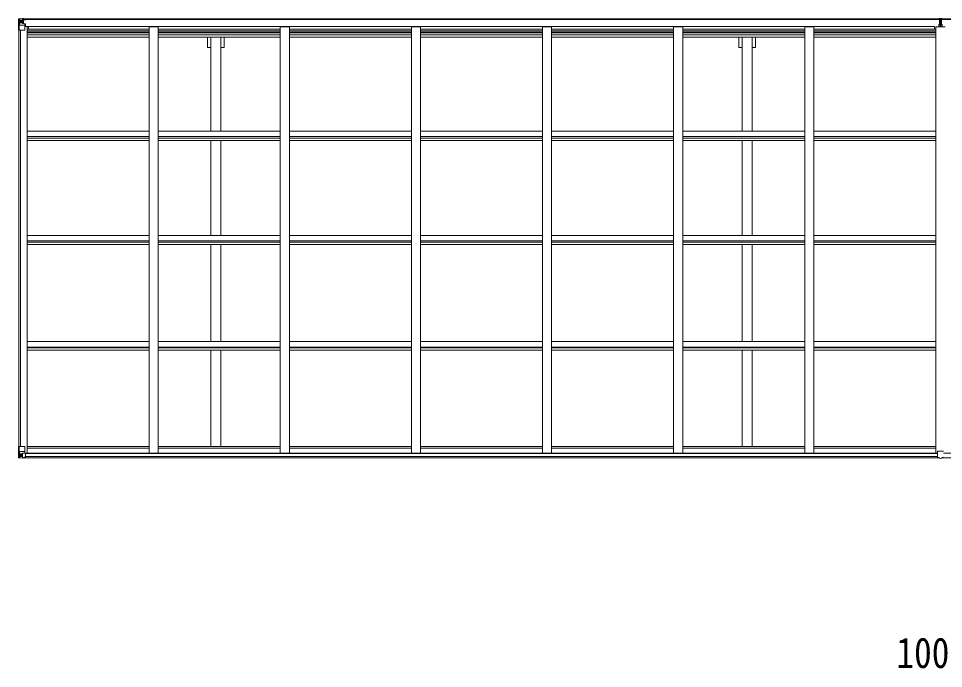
# Model space of a CAD drawing. Units: millimetres at full size; details may follow other scales. Extents: x -9783 to 9892, y -6828 to 6752.
# Drawn here: x -2979 to 2072, y 768 to 4319 of the extents above; entities that cross this region are included whole.
import ezdxf
from ezdxf.enums import TextEntityAlignment as Align

# ---------------------------------------------------------------- set-up
doc = ezdxf.new("R2010")
doc.units = ezdxf.units.MM
doc.header["$LTSCALE"] = 35
for name, color, linetype, lineweight in [('0-1_本体', 4, 'Continuous', 9), ('0-2_部品', 7, 'Continuous', 9), ('0-7_SHAPE', 3, 'Continuous', 9), ('0-A_寸法', 6, 'Continuous', 9)]:
    doc.layers.add(name, color=color, linetype=linetype, lineweight=lineweight)
doc.styles.add('ＭＳ ゴシック', font='')
doc.styles.get('ＭＳ ゴシック').set_extended_font_data('MS Gothic')

msp = doc.modelspace()

# ---------------------------------------------------------------- linework, layer by layer
at = {"layer": '0-1_本体'}
for p, q in [((-2955.15, 4316.31), (2048.85, 4316.31)), ((-2955.15, 4314.25), (2048.85, 4314.25)), ((7065.85, 4316.31), (2061.85, 4316.31)), ((7065.85, 4314.25), (2061.85, 4314.25)), ((-2976.65, 1980.45), (-2976.65, 4255.54)), ((-2967.65, 1980.45), (-2967.65, 4255.54)), ((-2966.95, 1980.45), (-2966.95, 4255.54)), ((-2944.65, 4274.62), (-2931.65, 4274.62)), ((-2931.65, 1944.1), (-2931.65, 4274.62)), ((-2931.65, 4260.97), (-2265.65, 4260.97)), ((-2931.65, 4251.61), (-2265.65, 4251.61)), ((-2931.65, 4244.53), (-2265.65, 4244.53)), ((-2924.15, 4276.05), (2022.85, 4276.05)), ((-2924.15, 4260.97), (-2924.15, 4276.05)), ((-2265.65, 4274.21), (-2215.65, 4274.21)), ((-2265.65, 1944.1), (-2265.65, 4274.21)), ((-2215.65, 1944.1), (-2215.65, 4274.21)), ((-2215.65, 4260.97), (-1549.65, 4260.97)), ((-2215.65, 4251.61), (-1549.65, 4251.61)), ((-2215.65, 4244.53), (-1549.65, 4244.53)), ((-1549.65, 4274.21), (-1499.65, 4274.21)), ((-1549.65, 1944.1), (-1549.65, 4274.21)), ((-1499.65, 1944.1), (-1499.65, 4274.21)), ((-1499.65, 4260.97), (-833.65, 4260.97)), ((-1499.65, 4251.61), (-833.65, 4251.61)), ((-1499.65, 4244.53), (-833.65, 4244.53)), ((-833.65, 4274.21), (-783.65, 4274.21)), ((-833.65, 1944.1), (-833.65, 4274.21)), ((-783.65, 1944.1), (-783.65, 4274.21)), ((-783.65, 4260.97), (-117.65, 4260.97)), ((-783.65, 4251.61), (-117.65, 4251.61)), ((-783.65, 4244.53), (-117.65, 4244.53)), ((-117.65, 4274.21), (-67.65, 4274.21)), ((-117.65, 1944.1), (-117.65, 4274.21)), ((-67.65, 1944.1), (-67.65, 4274.21)), ((-67.65, 4260.97), (598.35, 4260.97)), ((-67.65, 4251.61), (598.35, 4251.61)), ((-67.65, 4244.53), (598.35, 4244.53)), ((598.35, 4274.21), (648.35, 4274.21)), ((598.35, 1944.1), (598.35, 4274.21)), ((648.35, 1944.1), (648.35, 4274.21)), ((648.35, 4260.97), (1314.35, 4260.97)), ((648.35, 4251.61), (1314.35, 4251.61)), ((648.35, 4244.53), (1314.35, 4244.53)), ((1314.35, 4274.21), (1364.35, 4274.21)), ((1314.35, 1944.1), (1314.35, 4274.21)), ((1364.35, 1944.1), (1364.35, 4274.21)), ((1364.35, 4260.97), (2030.35, 4260.97)), ((1364.35, 4251.61), (2030.35, 4251.61)), ((1364.35, 4244.53), (2030.35, 4244.53)), ((2022.85, 4276.05), (2022.85, 4260.97)), ((2030.35, 4274.21), (2080.35, 4274.21)), ((2030.35, 1944.1), (2030.35, 4274.21)), ((-2931.65, 4240.75), (-2265.65, 4240.75)), ((-2931.65, 4229.4), (-2265.65, 4229.4)), ((-2931.65, 4216.58), (-2265.65, 4216.58)), ((-2215.65, 4240.75), (-1549.65, 4240.75)), ((-2215.65, 4229.4), (-1549.65, 4229.4)), ((-2215.65, 4216.58), (-1549.65, 4216.58)), ((-1928.15, 3704.17), (-1928.15, 4216.58)), ((-1873.15, 3704.17), (-1873.15, 4216.58)), ((-1855.45, 4160.31), (-1855.45, 4216.58)), ((-1499.65, 4240.75), (-833.65, 4240.75)), ((-1499.65, 4229.4), (-833.65, 4229.4)), ((-1499.65, 4216.58), (-833.65, 4216.58)), ((-783.65, 4240.75), (-117.65, 4240.75)), ((-783.65, 4229.4), (-117.65, 4229.4)), ((-783.65, 4216.58), (-117.65, 4216.58)), ((-67.65, 4240.75), (598.35, 4240.75)), ((-67.65, 4229.4), (598.35, 4229.4)), ((-67.65, 4216.58), (598.35, 4216.58)), ((648.35, 4240.75), (1314.35, 4240.75)), ((648.35, 4229.4), (1314.35, 4229.4)), ((648.35, 4216.58), (1314.35, 4216.58)), ((954.15, 4160.31), (954.15, 4216.58)), ((971.85, 3704.17), (971.85, 4216.58)), ((1026.85, 3704.17), (1026.85, 4216.58)), ((1044.55, 4160.31), (1044.55, 4216.58)), ((1364.35, 4240.75), (2030.35, 4240.75)), ((1364.35, 4229.4), (2030.35, 4229.4)), ((1364.35, 4216.58), (2030.35, 4216.58)), ((-1855.45, 4160.31), (-1873.15, 4160.31)), ((971.85, 4160.31), (954.15, 4160.31)), ((1044.55, 4160.31), (1026.85, 4160.31)), ((-2931.65, 3704.17), (-2265.65, 3704.17)), ((-2215.65, 3704.17), (-1549.65, 3704.17)), ((-1499.65, 3704.17), (-833.65, 3704.17)), ((-783.65, 3704.17), (-117.65, 3704.17)), ((-67.65, 3704.17), (598.35, 3704.17)), ((648.35, 3704.17), (1314.35, 3704.17)), ((1364.35, 3704.17), (2030.35, 3704.17)), ((-2931.65, 3675.17), (-2265.65, 3675.17)), ((-2931.65, 3665.2), (-2265.65, 3665.2)), ((-2931.65, 3652.36), (-2265.65, 3652.36)), ((-2215.65, 3675.17), (-1549.65, 3675.17)), ((-2215.65, 3665.2), (-1549.65, 3665.2)), ((-2215.65, 3652.36), (-1549.65, 3652.36)), ((-1928.15, 3133.22), (-1928.15, 3652.36)), ((-1873.15, 3133.22), (-1873.15, 3652.36)), ((-1499.65, 3675.17), (-833.65, 3675.17)), ((-1499.65, 3665.2), (-833.65, 3665.2)), ((-1499.65, 3652.36), (-833.65, 3652.36)), ((-783.65, 3675.17), (-117.65, 3675.17)), ((-783.65, 3665.2), (-117.65, 3665.2)), ((-783.65, 3652.36), (-117.65, 3652.36)), ((-67.65, 3675.17), (598.35, 3675.17)), ((-67.65, 3665.2), (598.35, 3665.2)), ((-67.65, 3652.36), (598.35, 3652.36)), ((648.35, 3675.17), (1314.35, 3675.17)), ((648.35, 3665.2), (1314.35, 3665.2)), ((648.35, 3652.36), (1314.35, 3652.36)), ((971.85, 3133.22), (971.85, 3652.36)), ((1026.85, 3133.22), (1026.85, 3652.36)), ((1364.35, 3675.17), (2030.35, 3675.17)), ((1364.35, 3665.2), (2030.35, 3665.2)), ((1364.35, 3652.36), (2030.35, 3652.36)), ((-2931.65, 3133.22), (-2265.65, 3133.22)), ((-2215.65, 3133.22), (-1549.65, 3133.22)), ((-1499.65, 3133.22), (-833.65, 3133.22)), ((-783.65, 3133.22), (-117.65, 3133.22)), ((-67.65, 3133.22), (598.35, 3133.22)), ((648.35, 3133.22), (1314.35, 3133.22)), ((1364.35, 3133.22), (2030.35, 3133.22)), ((-2931.65, 3103.78), (-2265.65, 3103.78)), ((-2931.65, 3096.62), (-2265.65, 3096.62)), ((-2931.65, 3083.66), (-2265.65, 3083.66)), ((-2215.65, 3103.78), (-1549.65, 3103.78)), ((-2215.65, 3096.62), (-1549.65, 3096.62)), ((-2215.65, 3083.66), (-1549.65, 3083.66)), ((-1928.15, 2553.99), (-1928.15, 3083.66)), ((-1873.15, 2553.99), (-1873.15, 3083.66)), ((-1499.65, 3103.78), (-833.65, 3103.78)), ((-1499.65, 3096.62), (-833.65, 3096.62)), ((-1499.65, 3083.66), (-833.65, 3083.66)), ((-783.65, 3103.78), (-117.65, 3103.78)), ((-783.65, 3096.62), (-117.65, 3096.62)), ((-783.65, 3083.66), (-117.65, 3083.66)), ((-67.65, 3103.78), (598.35, 3103.78)), ((-67.65, 3096.62), (598.35, 3096.62)), ((-67.65, 3083.66), (598.35, 3083.66)), ((648.35, 3103.78), (1314.35, 3103.78)), ((648.35, 3096.62), (1314.35, 3096.62)), ((648.35, 3083.66), (1314.35, 3083.66)), ((971.85, 2553.99), (971.85, 3083.66)), ((1026.85, 2553.99), (1026.85, 3083.66)), ((1364.35, 3103.78), (2030.35, 3103.78)), ((1364.35, 3096.62), (2030.35, 3096.62)), ((1364.35, 3083.66), (2030.35, 3083.66)), ((-2931.65, 2553.99), (-2265.65, 2553.99)), ((-2215.65, 2553.99), (-1549.65, 2553.99)), ((-1499.65, 2553.99), (-833.65, 2553.99)), ((-783.65, 2553.99), (-117.65, 2553.99)), ((-67.65, 2553.99), (598.35, 2553.99)), ((648.35, 2553.99), (1314.35, 2553.99)), ((1364.35, 2553.99), (2030.35, 2553.99)), ((-2931.65, 2524.18), (-2265.65, 2524.18)), ((-2931.65, 2520.39), (-2265.65, 2520.39)), ((-2931.65, 2507.37), (-2265.65, 2507.37)), ((-2215.65, 2524.18), (-1549.65, 2524.18)), ((-2215.65, 2520.39), (-1549.65, 2520.39)), ((-2215.65, 2507.37), (-1549.65, 2507.37)), ((-1928.15, 1981.32), (-1928.15, 2507.37)), ((-1873.15, 1981.32), (-1873.15, 2507.37)), ((-1499.65, 2524.18), (-833.65, 2524.18)), ((-1499.65, 2520.39), (-833.65, 2520.39)), ((-1499.65, 2507.37), (-833.65, 2507.37)), ((-783.65, 2524.18), (-117.65, 2524.18)), ((-783.65, 2520.39), (-117.65, 2520.39)), ((-783.65, 2507.37), (-117.65, 2507.37)), ((-67.65, 2524.18), (598.35, 2524.18)), ((-67.65, 2520.39), (598.35, 2520.39)), ((-67.65, 2507.37), (598.35, 2507.37)), ((648.35, 2524.18), (1314.35, 2524.18)), ((648.35, 2520.39), (1314.35, 2520.39)), ((648.35, 2507.37), (1314.35, 2507.37)), ((971.85, 1981.32), (971.85, 2507.37)), ((1026.85, 1981.32), (1026.85, 2507.37)), ((1364.35, 2524.18), (2030.35, 2524.18)), ((1364.35, 2520.39), (2030.35, 2520.39)), ((1364.35, 2507.37), (2030.35, 2507.37)), ((-2931.65, 1981.32), (-2265.65, 1981.32)), ((-2931.65, 1972.2), (-2265.65, 1972.2)), ((-2215.65, 1981.32), (-1549.65, 1981.32)), ((-2215.65, 1972.2), (-1549.65, 1972.2)), ((-1499.65, 1981.32), (-833.65, 1981.32)), ((-1499.65, 1972.2), (-833.65, 1972.2)), ((-783.65, 1981.32), (-117.65, 1981.32)), ((-783.65, 1972.2), (-117.65, 1972.2)), ((-67.65, 1981.32), (598.35, 1981.32)), ((-67.65, 1972.2), (598.35, 1972.2)), ((648.35, 1981.32), (1314.35, 1981.32)), ((648.35, 1972.2), (1314.35, 1972.2)), ((1364.35, 1981.32), (2030.35, 1981.32)), ((1364.35, 1972.2), (2030.35, 1972.2)), ((-2940.69, 1944.1), (2039.39, 1944.1)), ((-2940.15, 1941.74), (2038.85, 1941.74)), ((-2940.15, 1926.08), (2038.85, 1926.08)), ((7051.39, 1944.1), (2071.31, 1944.1)), ((-2950.15, 1918.65), (2048.85, 1918.65)), ((7060.85, 1918.65), (2061.85, 1918.65))]:
    msp.add_line(p, q, dxfattribs=at)
msp.add_lwpolyline([(-1928.15, 4160.31), (-1945.85, 4160.31), (-1945.85, 4216.58)], dxfattribs=at)
at = {"layer": '0-2_部品'}
for p, q in [((-2978.65, 4316.25), (-2978.65, 4316.21)), ((-2977.71, 4317.25), (-2977.71, 4317.25)), ((-2977.71, 4317.21), (-2977.71, 4317.25)), ((-2968.74, 4317.64), (-2976.66, 4317.17)), ((-2975.8, 4316.2), (-2975.81, 4316.13)), ((-2975.81, 4255.54), (-2975.81, 4316.13)), ((-2975.26, 4282.42), (-2971.12, 4294.51)), ((-2971.84, 4312.75), (-2974.57, 4316.42)), ((-2970.98, 4309.25), (-2968.65, 4309.3)), ((-2970.98, 4295.77), (-2970.98, 4309.25)), ((-2968.65, 4295.74), (-2970.98, 4295.77)), ((-2956.65, 4318.43), (-2968.65, 4317.65)), ((-2968.65, 4309.3), (-2956.65, 4309.3)), ((-2968.65, 4295.74), (-2956.65, 4295.74)), ((-2968.65, 4295.74), (-2968.65, 4295.74)), ((-2963.17, 4302.1), (-2963.17, 4301.14)), ((-2957.65, 4309.3), (-2956.65, 4309.3)), ((-2950.15, 4318.94), (-2956.65, 4318.54)), ((-2956.65, 4292.45), (-2956.65, 4318.54)), ((-2956.65, 4317.66), (-2950.15, 4318.06)), ((-2955.15, 4312.84), (-2956.65, 4312.84)), ((-2955.15, 4309.3), (-2956.65, 4309.3)), ((-2955.15, 4295.74), (-2956.65, 4295.74)), ((-2950.15, 4317.13), (-2955.15, 4317.04)), ((-2954.65, 4312.48), (-2955.15, 4312.48)), ((-2951.15, 4307.55), (-2955.15, 4307.55)), ((-2951.15, 4299.34), (-2955.15, 4299.34)), ((-2955.04, 4311.18), (-2951.15, 4311.18)), ((-2954.65, 4313.5), (-2954.65, 4311.55)), ((-2946.65, 4313.5), (-2954.65, 4313.5)), ((-2946.65, 4313.48), (-2954.65, 4313.48)), ((-2944.65, 4311.63), (-2954.65, 4311.55)), ((-2954.65, 4311.38), (-2954.65, 4311.55)), ((-2954.65, 4311.55), (-2954.65, 4311.55)), ((-2951.15, 4291.44), (-2951.15, 4311.41)), ((-2950.15, 4318.06), (-2950.15, 4318.94)), ((-2950.15, 4317.54), (-2950.15, 4318.06)), ((-2950.15, 4317.54), (-2950.15, 4317.13)), ((-2950.15, 4317.13), (-2950.15, 4316.31)), ((-2945.15, 4316.74), (-2945.15, 4316.31)), ((-2944.85, 4316.74), (-2945.15, 4316.74)), ((-2944.85, 4316.74), (-2943.16, 4316.31)), ((-2944.65, 4313.24), (-2939.65, 4313.24)), ((-2944.65, 4311.63), (-2944.65, 4313.24)), ((-2939.65, 4314.25), (-2939.65, 4313.24)), ((-2939.65, 4313.24), (-2938.65, 4313.24)), ((-2938.65, 4313.24), (-2938.65, 4314.25)), ((-2938.65, 4313.24), (-2938.65, 4311.68)), ((-2938.65, 4311.56), (-2938.65, 4311.68)), ((-2975.81, 4255.54), (-2945.65, 4255.54)), ((-2975.26, 4282.42), (-2968.65, 4282.21)), ((-2968.65, 4282.21), (-2944.65, 4282.21)), ((-2955.82, 4292.19), (-2945.47, 4290.53)), ((-2955.82, 4291.55), (-2955.82, 4292.19)), ((-2945.47, 4289.9), (-2955.82, 4291.55)), ((-2945.47, 4290.53), (-2945.47, 4289.9)), ((-2945.2, 4290.46), (-2941.15, 4290.42)), ((-2944.65, 4256.54), (-2944.65, 4289.64)), ((-2940.15, 4278.54), (-2944.65, 4278.54)), ((-2924.15, 4275.23), (-2944.65, 4275.23)), ((-2940.15, 4290.41), (-2941.15, 4290.42)), ((-2941.15, 4288.69), (-2940.15, 4288.69)), ((-2940.15, 4275.23), (-2940.15, 4290.41)), ((-2978.65, 1980.45), (-2945.65, 1980.45)), ((-2978.65, 1919.74), (-2978.65, 1980.45)), ((-2975.81, 1980.45), (-2975.81, 1919.86)), ((-2944.65, 1979.45), (-2944.65, 1946.35)), ((-2975.8, 1919.79), (-2975.81, 1919.86)), ((-2975.26, 1953.56), (-2968.65, 1953.78)), ((-2975.26, 1953.56), (-2971.12, 1941.48)), ((-2971.84, 1923.24), (-2974.57, 1919.57)), ((-2968.65, 1940.25), (-2970.98, 1940.22)), ((-2970.98, 1940.22), (-2970.98, 1926.74)), ((-2970.98, 1926.74), (-2968.65, 1926.68)), ((-2968.65, 1953.78), (-2944.65, 1953.78)), ((-2968.65, 1940.25), (-2968.65, 1940.25)), ((-2956.65, 1940.25), (-2968.65, 1940.25)), ((-2968.65, 1926.69), (-2956.65, 1926.69)), ((-2964.13, 1933.89), (-2964.13, 1934.85)), ((-2956.65, 1944.23), (-2950.15, 1944.23)), ((-2956.65, 1944.23), (-2956.65, 1917.45)), ((-2945.47, 1946.09), (-2955.82, 1944.44)), ((-2955.82, 1944.44), (-2955.82, 1944.23)), ((-2953.13, 1944.23), (-2945.47, 1945.46)), ((-2950.15, 1944.23), (-2941.15, 1944.2)), ((-2950.15, 1917.05), (-2950.15, 1922.99)), ((-2941.15, 1922.42), (-2950.15, 1922.37)), ((-2945.47, 1945.46), (-2945.47, 1946.09)), ((-2940.15, 1943.29), (-2940.15, 1923.14)), ((-2977.71, 1918.78), (-2977.71, 1918.73)), ((-2968.74, 1918.35), (-2976.66, 1918.82)), ((-2956.65, 1917.56), (-2968.65, 1918.34))]:
    msp.add_line(p, q, dxfattribs=at)
for points in [[(-2978.65, 4316.21), (-2978.65, 4255.54), (-2975.81, 4255.54)], [(-2977.71, 4317.25), (-2968.65, 4317.81), (-2956.65, 4318.54)], [(-2965.09, 4303.06), (-2966.05, 4303.06), (-2966.05, 4304.02), (-2965.09, 4304.02)], [(-2964.13, 4304.98), (-2964.13, 4305.94), (-2963.17, 4305.94), (-2963.17, 4304.98)], [(-2963.17, 4301.14), (-2964.13, 4301.14), (-2964.13, 4302.1)], [(-2962.21, 4304.02), (-2961.25, 4304.02), (-2961.25, 4303.06), (-2962.21, 4303.06)], [(-2950.15, 4317.54), (-2955.15, 4317.54), (-2955.15, 4292.08)], [(-2954.65, 4312.48), (-2946.65, 4312.48), (-2946.65, 4314.25)], [(-2939.65, 4311.51), (-2954.65, 4311.38), (-2954.65, 4311.38)], [(-2944.65, 4311.63), (-2944.65, 4311.62), (-2938.65, 4311.68)], [(-2941.15, 4290.42), (-2941.15, 4288.69), (-2944.65, 4288.67)], [(-2965.09, 1931.97), (-2966.05, 1931.97), (-2966.05, 1932.93), (-2965.09, 1932.93)], [(-2964.13, 1934.85), (-2963.17, 1934.85), (-2963.17, 1933.89)], [(-2963.17, 1931.01), (-2963.17, 1930.05), (-2964.13, 1930.05), (-2964.13, 1931.01)], [(-2962.21, 1932.93), (-2961.25, 1932.93), (-2961.25, 1931.97), (-2962.21, 1931.97)], [(-2940.15, 1923.14), (-2940.16, 1923.03), (-2950.15, 1922.99)], [(-2977.71, 1918.73), (-2968.65, 1918.18), (-2950.15, 1917.05)]]:
    msp.add_lwpolyline(points, dxfattribs=at)
for centre in [(-2963.65, 4303.54), (-2963.65, 1932.45)]:
    msp.add_circle(centre, 5.3, dxfattribs=at)
for centre, radius, start, end in [((-2977.65, 4316.26), 1, 93.50017, 180.00079), ((-2977.65, 4316.25), 0.999, 93.4424, 179.95083), ((-2977.65, 4316.21), 0.999, 93.4424, 179.95083), ((-2976.5, 4329.86), 12.7, 269.24466, 275.10311), ((-2974.52, 4316.25), 1.28, 131.17831, 182.45895), ((-2965.09, 4304.98), 0.96, 270, 0), ((-2965.09, 4302.1), 0.96, 0, 90), ((-2962.21, 4304.98), 0.96, 180, 270), ((-2962.21, 4302.1), 0.96, 90, 180), ((-2955.71, 4293.12), 0.937, 182.32209, 263.26766), ((-2954.65, 4314), 0.5, 179.99802, 269.99691), ((-2954.65, 4313.98), 0.5, 180.00109, 270.00109), ((-2954.65, 4311.05), 0.5, 90.52895, 180.04464), ((-2954.64, 4310.87), 0.513, 91.88028, 181.04707), ((-2939.51, 4319.2), 7.69, 268.96999, 276.43426), ((-2955.71, 4292.48), 0.937, 182.32209, 263.26766), ((-2945.65, 4256.54), 1, 270, 0), ((-2945.58, 4289.6), 0.937, 2.32209, 83.26766), ((-2945.58, 4288.97), 0.937, 2.32209, 83.26766), ((-2945.65, 1979.45), 1, 0, 90), ((-2977.65, 1919.78), 0.999, 180.04917, 266.5576), ((-2977.65, 1919.74), 0.999, 180.04917, 266.5576), ((-2977.65, 1919.73), 1, 179.99921, 266.49983), ((-2974.52, 1919.74), 1.28, 177.54105, 228.82169), ((-2965.09, 1933.89), 0.96, 270, 0), ((-2965.09, 1931.01), 0.96, 0, 90), ((-2962.21, 1933.89), 0.96, 180, 270), ((-2962.21, 1931.01), 0.96, 90, 180), ((-2955.71, 1943.5), 0.937, 96.73234, 129.06602), ((-2945.58, 1947.02), 0.937, 276.73234, 357.67791), ((-2945.58, 1946.39), 0.937, 276.73234, 357.67791), ((-2976.49, 1906.13), 12.7, 84.89689, 90.75534)]:
    msp.add_arc(centre, radius, start, end, dxfattribs=at)
for centre, major_axis, ratio, start_param, end_param in [((-2776.71, 4329.57), (201, 12.36), 0.060933, 3.1373463, 3.1378449), ((-2975.71, 4317.33), (2, 0.12), 0.060933, 3.1378449, 4.2119296), ((-2975.52, 4314.24), (-0.02, 3), 0.466854, 5.5234897, 6.1575023), ((-2973.85, 4309.16), (0.03, 5), 0.573921, 4.7320603, 5.5159136), ((-2972.39, 4295.79), (0, 3), 0.468246, 4.2703918, 4.7058971), ((-3050.4, 4309.3), (81.75, 0), 0.061163, 0, 0.0007725), ((-2974.54, 4284.77), (0.85, 2.32), 0.403757, 2.3087461, 3.2744049), ((-2974.54, 1951.22), (0.85, -2.32), 0.403757, 3.0087805, 3.9744392), ((-2975.52, 1921.75), (-0.02, -3), 0.466854, 0.125683, 0.7596956), ((-2973.85, 1926.82), (0.03, -5), 0.573921, 0.7672717, 1.551125), ((-2972.39, 1940.19), (0, -3), 0.468246, 1.5772882, 2.0127935), ((-3050.4, 1926.69), (81.75, 0), 0.061163, 6.2824128, 6.2831853), ((-2941.15, 1943.29), (1, -0.021), 0.906239, 0.0187047, 1.589501), ((-2941.15, 1923.13), (1, 0.012), 0.707053, 4.7036637, 6.124411), ((-2975.71, 1918.66), (2, -0.12), 0.060933, 2.0712557, 3.1453404), ((-2776.71, 1906.42), (201, -12.36), 0.060933, 3.1453404, 3.145839)]:
    msp.add_ellipse(centre, major_axis=major_axis, ratio=ratio, start_param=start_param, end_param=end_param, dxfattribs=at)
at = {"layer": '0-7_SHAPE'}
for p, q in [((2048.85, 4318.03), (2053.7, 4318.33)), ((2048.85, 4315.03), (2048.85, 4318.03)), ((2053.85, 4315.34), (2048.85, 4315.03)), ((2048.85, 4313.53), (2048.85, 4315.03)), ((2049.85, 4312.53), (2053.85, 4312.53)), ((2049.85, 4310.7), (2049.85, 4312.53)), ((2049.85, 4310.7), (2053.85, 4310.63)), ((2049.85, 4307.1), (2049.85, 4310.7)), ((2049.85, 4307.1), (2053.85, 4307.04)), ((2049.85, 4298.87), (2049.85, 4307.1)), ((2049.85, 4298.87), (2053.85, 4298.83)), ((2049.85, 4287), (2049.85, 4298.87)), ((2053.7, 4318.33), (2055.35, 4318.43)), ((2055.35, 4315.43), (2053.85, 4315.33)), ((2053.85, 4312.53), (2053.85, 4315.33)), ((2053.85, 4312.53), (2053.85, 4301.82)), ((2053.85, 4301.82), (2056.85, 4301.82)), ((2053.85, 4294.75), (2053.85, 4301.82)), ((2053.85, 4294.75), (2056.85, 4294.75)), ((2053.85, 4285.1), (2053.85, 4294.75)), ((2055.35, 4318.43), (2055.35, 4315.43)), ((2061.85, 4315.03), (2055.35, 4315.43)), ((2056.85, 4312.53), (2060.85, 4312.53)), ((2056.85, 4312.53), (2056.85, 4301.82)), ((2056.85, 4310.63), (2060.85, 4310.63)), ((2056.85, 4294.75), (2056.85, 4301.82)), ((2056.85, 4285.1), (2056.85, 4294.75)), ((2060.85, 4310.63), (2060.85, 4312.53)), ((2060.85, 4287), (2060.85, 4298.83)), ((2061.85, 4313.53), (2061.85, 4315.03)), ((2046.85, 4286.97), (2053.85, 4287.03)), ((2046.85, 4285.59), (2053.85, 4285.53)), ((2046.85, 4274.21), (2046.85, 4285.09)), ((2053.85, 4285.1), (2056.85, 4285.1)), ((2053.85, 4278.03), (2053.85, 4285.1)), ((2053.85, 4278.03), (2056.85, 4278.03)), ((2053.85, 4278.03), (2053.85, 4274.21)), ((2063.85, 4286.47), (2056.85, 4286.53)), ((2056.85, 4278.03), (2056.85, 4285.1)), ((2056.85, 4278.03), (2056.85, 4274.21)), ((2063.85, 4285.59), (2063.85, 4286.47)), ((2063.85, 4274.21), (2063.85, 4285.09)), ((2038.85, 1922.19), (2038.85, 1954.51)), ((2038.85, 1922.19), (2038.85, 1922.15)), ((2070.85, 1955.51), (2039.85, 1955.51)), ((2048.85, 1921.42), (2039.85, 1921.47)), ((2061.85, 1921.42), (2070.85, 1921.47))]:
    msp.add_line(p, q, dxfattribs=at)
for points in [[(2055.35, 4318.43), (2061.85, 4318.03), (2061.85, 4315.03)], [(2056.85, 4307.04), (2060.85, 4307.04), (2060.85, 4310.63)], [(2056.85, 4298.83), (2060.85, 4298.83), (2060.85, 4307.04)], [(2053.85, 4286.53), (2046.85, 4286.47), (2046.85, 4286.97)], [(2053.85, 4285.03), (2046.85, 4285.09), (2046.85, 4285.59), (2046.85, 4286.47)], [(2056.85, 4287.03), (2063.85, 4286.97), (2063.85, 4286.47)], [(2056.85, 4285.53), (2063.85, 4285.59), (2063.85, 4285.09), (2056.85, 4285.03)], [(2055.35, 1915.99), (2048.85, 1916.39), (2048.85, 1921.42)], [(2055.35, 1915.99), (2061.85, 1916.39), (2061.85, 1921.42)]]:
    msp.add_lwpolyline(points, dxfattribs=at)
for centre, start, end in [((2049.85, 4313.53), 180, 270), ((2060.85, 4313.53), 270, 0), ((2039.85, 1954.51), 90, 180), ((2070.85, 1954.51), 0, 90)]:
    msp.add_arc(centre, 1, start, end, dxfattribs=at)
for centre, major_axis, ratio, start_param, end_param in [((2053.88, 4315.33), (0.18, -2.99), 0.008711, 3.1415927, 4.7113235), ((1881.98, 4304.82), (171.87, 10.52), 0.017422, 6.2821194, 6.2831848), ((2039.85, 1922.18), (1, -0.012), 0.707053, 3.2044821, 4.7211143), ((2070.85, 1922.18), (-1, -0.012), 0.707053, 1.562071, 3.0787032)]:
    msp.add_ellipse(centre, major_axis=major_axis, ratio=ratio, start_param=start_param, end_param=end_param, dxfattribs=at)

# ---------------------------------------------------------------- texts
at = {"layer": '0-A_寸法', "color": 7, "style": 'ＭＳ ゴシック', "width": 0.85}
msp.add_text('10064', height=166.8, dxfattribs=at).set_placement((1814.73, 720.62), align=Align.BOTTOM_LEFT)

doc.saveas('drawing.dxf')
